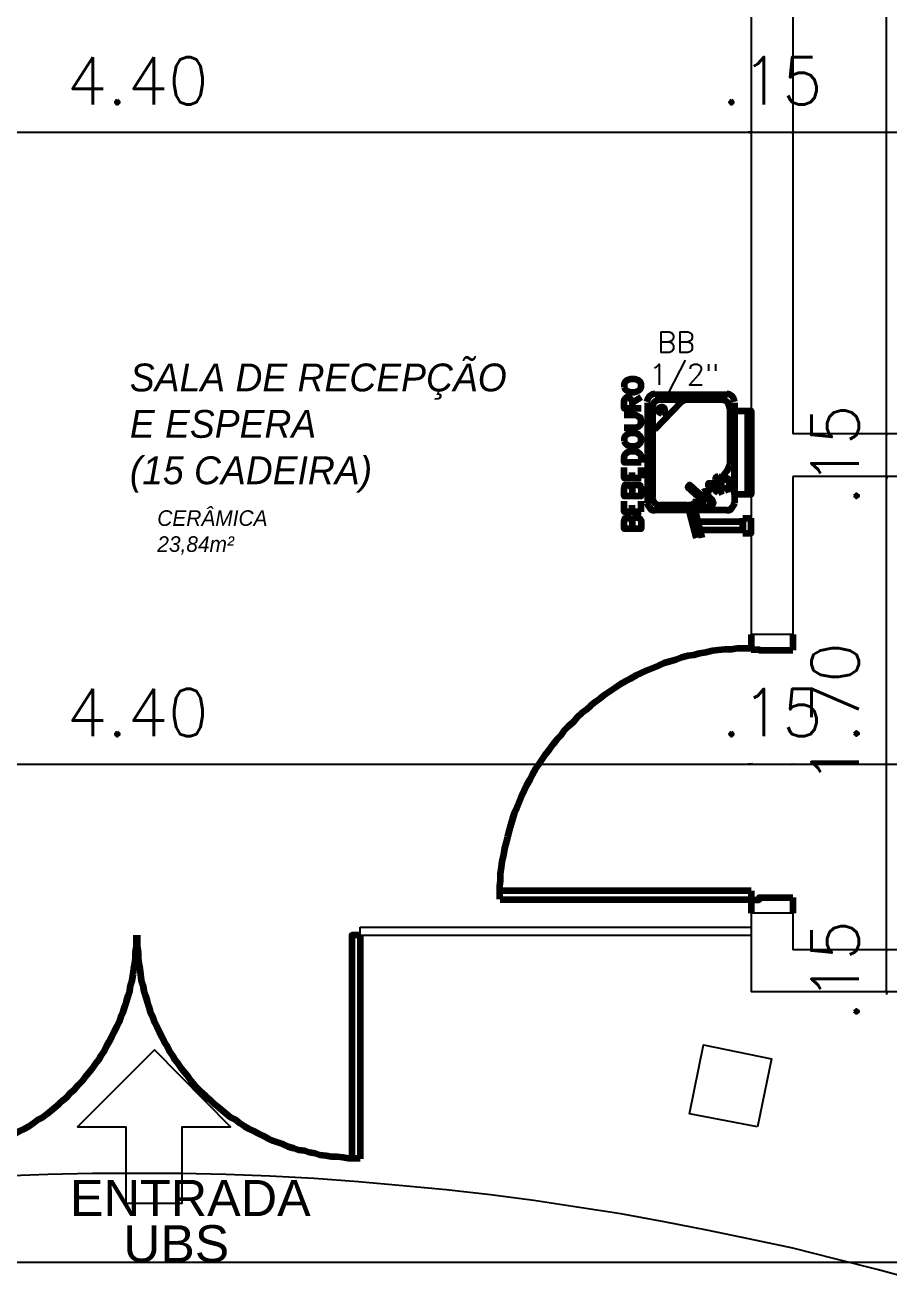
# Model space of a CAD drawing. Header units: millimetres. Extents: x 2273 to 2522, y 1034 to 1187.
# Drawn here: x 2487.972 to 2491.071, y 1102.088 to 1106.597 of the extents above; entities that cross this region are included whole.
import ezdxf

# ---------------------------------------------------------------- set-up
doc = ezdxf.new("R2010")
doc.units = ezdxf.units.MM
doc.layers.add('COTA', color=8, linetype='Continuous')
doc.layers.add('LAYER8', color=8, linetype='Continuous')
doc.layers.add('LAYOUT', color=7, linetype='Continuous', lineweight=100)
doc.layers.add('PAREDES', color=4, linetype='Continuous', lineweight=100)
doc.styles.add('Romans', font='romans.shx')
doc.styles.get("Standard").update_dxf_attribs({"font": 'arial.ttf'})
doc.dimstyles.new('COTA50', dxfattribs={"dimtxt": 0.17, "dimasz": 0.01, "dimexe": 0.05, "dimexo": 0.95, "dimgap": 0.1, "dimtad": 1, "dimzin": 4, "dimdsep": 46, "dimtxsty": 'Romans', "dimblk": 'ARCHTICK', "dimcen": -0.3, "dimdle": 0.05, "dimse1": 1, "dimse2": 1, "dimclrd": 2, "dimclre": 3, "dimclrt": 3, "dimadec": 0, "dimazin": 0, "dimtfac": 1, "dimtix": 1, "dimtmove": 2, "dimatfit": 1, "dimldrblk": 'USERTICK', "dimfxl": 0.05, "dimtolj": 1, "dimtzin": 4, "dimlwd": -1, "dimarcsym": 0})

# ---------------------------------------------------------------- blocks, each defined once
blk = doc.blocks.new('fv')
at = {"layer": 'PAREDES', "color": 0, "linetype": 'Continuous'}
for points in [[(77.8623, 149.7775), (77.8505, 149.7745), (77.8417, 149.7686), (77.8358, 149.7598), (77.8328, 149.748)], [(77.8799, 149.7569), (77.8681, 149.7539), (77.8593, 149.748), (77.8534, 149.7392), (77.8505, 149.7275)], [(77.8623, 149.7745), (78.1211, 149.7745)], [(77.8799, 149.7569), (78.1005, 149.7569)], [(77.977, 149.7569), (77.9652, 149.7539), (77.9564, 149.748)], [(78.1299, 149.7275), (78.127, 149.7392), (78.1211, 149.748), (78.1123, 149.7539), (78.1005, 149.7569)], [(78.1475, 149.748), (78.1446, 149.7598), (78.1387, 149.7686), (78.1299, 149.7745), (78.1181, 149.7775)], [(77.8358, 149.3863), (77.8358, 149.7451)], [(77.8534, 149.4069), (77.8534, 149.7275)], [(77.8623, 149.651), (77.9564, 149.748)], [(77.8858, 149.7069), (77.8946, 149.7098), (77.8975, 149.7186), (77.8946, 149.7275), (77.8858, 149.7304), (77.877, 149.7275), (77.874, 149.7186), (77.877, 149.7098), (77.8858, 149.7069)], [(78.1299, 149.7275), (78.1299, 149.5216)], [(78.1475, 149.7451), (78.1475, 149.3863)], [(78.1946, 149.4157), (78.1475, 149.4157), (78.1475, 149.7157), (78.1946, 149.7157), (78.2064, 149.7157), (78.2064, 149.4157), (78.1946, 149.4157), (78.1946, 149.7157)], [(77.8593, 149.6539), (77.8534, 149.6451), (77.8505, 149.6333)], [(78.0887, 149.4804), (78.0799, 149.4775), (78.077, 149.4686)], [(78.1064, 149.4716), (78.0887, 149.4804)], [(78.1152, 149.4951), (78.1005, 149.4745)], [(78.1152, 149.4951), (78.1211, 149.501), (78.124, 149.5069), (78.127, 149.5157), (78.1299, 149.5216)], [(78.0181, 149.4069), (77.9799, 149.4422), (77.9858, 149.451), (78.027, 149.4127)], [(78.0475, 149.4245), (78.0711, 149.4451)], [(78.077, 149.4451), (78.0534, 149.4451), (78.0534, 149.4569), (78.077, 149.4569)], [(78.077, 149.4686), (78.077, 149.4363)], [(78.077, 149.4363), (78.0799, 149.4275), (78.0887, 149.4245)], [(78.1123, 149.4304), (78.1211, 149.4333), (78.1299, 149.4363), (78.1328, 149.4451), (78.1358, 149.4539), (78.1328, 149.4627), (78.1299, 149.4686), (78.1211, 149.4745), (78.1123, 149.4745), (78.1034, 149.4745), (78.0975, 149.4686), (78.0917, 149.4627), (78.0917, 149.4539), (78.0917, 149.4451), (78.0975, 149.4363), (78.1034, 149.4333), (78.1123, 149.4304)], [(78.1123, 149.4363), (78.124, 149.4422), (78.1299, 149.4539), (78.124, 149.4657), (78.1123, 149.4686), (78.1005, 149.4657), (78.0975, 149.4539), (78.1005, 149.4422), (78.1123, 149.4363)], [(77.8505, 149.4069), (77.8534, 149.3951), (77.8593, 149.3863), (77.8681, 149.3804), (77.8799, 149.3775)], [(78.0093, 149.398), (78.0064, 149.3892), (78.0093, 149.3804)], [(78.0328, 149.4216), (78.0093, 149.398)], [(78.0475, 149.3627), (78.0564, 149.3657), (78.0623, 149.3686), (78.0681, 149.3775), (78.0711, 149.3863), (78.0681, 149.3951), (78.0623, 149.401), (78.0564, 149.4069), (78.0475, 149.4069), (78.0387, 149.4069), (78.0328, 149.401), (78.027, 149.3951), (78.024, 149.3863), (78.027, 149.3775), (78.0328, 149.3686), (78.0387, 149.3657), (78.0475, 149.3627)], [(78.0505, 149.4245), (78.0417, 149.4275), (78.0328, 149.4245)], [(78.0475, 149.3686), (78.0593, 149.3745), (78.0623, 149.3863), (78.0593, 149.3951), (78.0475, 149.401), (78.0358, 149.3951), (78.0328, 149.3863), (78.0358, 149.3745), (78.0475, 149.3686)], [(78.0564, 149.4039), (78.0505, 149.4216)], [(78.0887, 149.4216), (78.1064, 149.4304)], [(77.8328, 149.3863), (77.8358, 149.3775), (77.8417, 149.3686), (77.8505, 149.3598), (77.8623, 149.3598)], [(78.1211, 149.3598), (77.8623, 149.3598)], [(77.977, 149.3775), (77.8799, 149.3775)], [(77.974, 149.3775), (77.9917, 149.3804), (78.0064, 149.3863)], [(77.9858, 149.351), (78.0093, 149.2598)], [(78.0064, 149.351), (78.0299, 149.2598)], [(78.0093, 149.3833), (78.027, 149.3745)], [(78.1181, 149.3598), (78.1299, 149.3598), (78.1387, 149.3686), (78.1446, 149.3775), (78.1475, 149.3863)], [(77.9946, 149.3186), (78.177, 149.3186), (78.177, 149.2892)], [(78.177, 149.3304), (78.2064, 149.3304)], [(78.177, 149.2775), (78.2064, 149.2775), (78.2064, 149.3304)], [(78.177, 149.2775), (78.177, 149.3304)], [(78.0005, 149.2892), (78.177, 149.2892)]]:
    blk.add_lwpolyline(points, dxfattribs=at)
blk = doc.blocks.new('TEX')
at = {"layer": 'PAREDES', "color": 0, "linetype": 'Continuous'}
for points in [[(77.7505, 149.801), (77.7534, 149.7951), (77.7593, 149.7892), (77.7652, 149.7863), (77.774, 149.7833), (77.7887, 149.7833), (77.7975, 149.7863), (77.8034, 149.7892), (77.8093, 149.7951), (77.8123, 149.801), (77.8123, 149.8127), (77.8093, 149.8186), (77.8034, 149.8245), (77.7975, 149.8275), (77.7887, 149.8304), (77.774, 149.8304), (77.7652, 149.8275), (77.7593, 149.8245), (77.7534, 149.8186), (77.7505, 149.8127), (77.7505, 149.801)], [(77.8123, 149.7245), (77.7505, 149.7245), (77.7505, 149.751), (77.7534, 149.7598), (77.7534, 149.7598), (77.7593, 149.7657), (77.7681, 149.7657), (77.774, 149.7598), (77.774, 149.7598), (77.7799, 149.751), (77.7799, 149.7245)], [(77.7799, 149.7451), (77.8123, 149.7657)], [(77.7505, 149.6569), (77.7946, 149.6569), (77.8034, 149.6598), (77.8093, 149.6657), (77.8123, 149.6745), (77.8123, 149.6804), (77.8093, 149.6922), (77.8034, 149.6951), (77.7946, 149.701), (77.7505, 149.701)], [(77.7505, 149.6069), (77.7534, 149.601), (77.7593, 149.5951), (77.7652, 149.5922), (77.774, 149.5892), (77.7887, 149.5892), (77.7975, 149.5922), (77.8034, 149.5951), (77.8093, 149.601), (77.8123, 149.6069), (77.8123, 149.6186), (77.8093, 149.6245), (77.8034, 149.6304), (77.7975, 149.6333), (77.7887, 149.6363), (77.774, 149.6363), (77.7652, 149.6333), (77.7593, 149.6304), (77.7534, 149.6245), (77.7505, 149.6186), (77.7505, 149.6069)], [(77.8123, 149.5304), (77.7505, 149.5304), (77.7505, 149.548), (77.7534, 149.5598), (77.7593, 149.5657), (77.7652, 149.5686), (77.774, 149.5716), (77.7887, 149.5716), (77.7975, 149.5686), (77.8034, 149.5657), (77.8093, 149.5598), (77.8123, 149.548), (77.8123, 149.5304)], [(77.8123, 149.4745), (77.7505, 149.4745), (77.7505, 149.5127)], [(77.7799, 149.4745), (77.7799, 149.4951)], [(77.8123, 149.4745), (77.8123, 149.5127)], [(77.7799, 149.4363), (77.7828, 149.4451), (77.7828, 149.451), (77.7887, 149.451), (77.7975, 149.451), (77.8064, 149.451), (77.8093, 149.4451), (77.8123, 149.4363), (77.8123, 149.4098), (77.7505, 149.4098), (77.7505, 149.4363), (77.7534, 149.4451), (77.7534, 149.451), (77.7593, 149.451), (77.7681, 149.451), (77.774, 149.451), (77.774, 149.4451), (77.7799, 149.4363), (77.7799, 149.4098)], [(77.8123, 149.3539), (77.7505, 149.3539), (77.7505, 149.3922)], [(77.8123, 149.3539), (77.8123, 149.3922)], [(77.7799, 149.3539), (77.7799, 149.3775)], [(77.7799, 149.3186), (77.7828, 149.3275), (77.7828, 149.3304), (77.7887, 149.3333), (77.7975, 149.3333), (77.8064, 149.3304), (77.8093, 149.3275), (77.8123, 149.3186), (77.8123, 149.2922), (77.7505, 149.2922), (77.7505, 149.3186), (77.7534, 149.3275), (77.7534, 149.3304), (77.7593, 149.3333), (77.7681, 149.3333), (77.774, 149.3304), (77.774, 149.3275), (77.7799, 149.3186), (77.7799, 149.2922)]]:
    blk.add_lwpolyline(points, dxfattribs=at)
blk = doc.blocks.new('PROT')
at = {"layer": 'PAREDES', "color": 0, "linetype": 'Continuous'}
for points in [[(75.2005, 147.0333), (75.2211, 147.0333), (75.2417, 147.0333), (75.2623, 147.0363), (75.2828, 147.0392), (75.3034, 147.0392), (75.324, 147.0422), (75.3417, 147.0451), (75.3623, 147.051), (75.3828, 147.0539), (75.4005, 147.0598), (75.4211, 147.0627), (75.4387, 147.0686), (75.4564, 147.0745), (75.477, 147.0833), (75.4946, 147.0892), (75.5123, 147.0951), (75.5299, 147.1039), (75.5475, 147.1127), (75.5652, 147.1216), (75.5828, 147.1304), (75.6005, 147.1392), (75.6152, 147.148), (75.6328, 147.1598), (75.6475, 147.1716), (75.6652, 147.1804), (75.6799, 147.1922), (75.6946, 147.2039), (75.7093, 147.2157), (75.724, 147.2275), (75.7387, 147.2422), (75.7534, 147.2539), (75.7652, 147.2686), (75.7799, 147.2804), (75.7917, 147.2951), (75.8064, 147.3098), (75.8181, 147.3245), (75.8299, 147.3392), (75.8417, 147.3539), (75.8534, 147.3716), (75.8652, 147.3863), (75.874, 147.401), (75.8858, 147.4186), (75.8946, 147.4363), (75.9034, 147.451), (75.9123, 147.4686), (75.9211, 147.4863), (75.9299, 147.5039), (75.9387, 147.5216), (75.9446, 147.5392), (75.9534, 147.5569), (75.9593, 147.5775), (75.9652, 147.5951), (75.9711, 147.6157), (75.977, 147.6333), (75.9799, 147.6539), (75.9858, 147.6716), (75.9887, 147.6922), (75.9917, 147.7127), (75.9946, 147.7304), (75.9975, 147.751), (75.9975, 147.7716), (76.0005, 147.7922), (76.0005, 147.8127), (76.0005, 147.8333)], [(75.2034, 147.0304), (75.2034, 147.8333), (75.2328, 147.8333), (75.2328, 147.0304)], [(76.0034, 147.8333), (76.0034, 147.8127), (76.0034, 147.7922), (76.0064, 147.7716), (76.0064, 147.751), (76.0093, 147.7304), (76.0123, 147.7127), (76.0152, 147.6922), (76.0181, 147.6716), (76.024, 147.6539), (76.027, 147.6333), (76.0328, 147.6157), (76.0387, 147.5951), (76.0446, 147.5775), (76.0505, 147.5569), (76.0593, 147.5392), (76.0652, 147.5216), (76.074, 147.5039), (76.0828, 147.4863), (76.0917, 147.4686), (76.1005, 147.451), (76.1093, 147.4363), (76.1181, 147.4186), (76.1299, 147.401), (76.1387, 147.3863), (76.1505, 147.3716), (76.1623, 147.3539), (76.174, 147.3392), (76.1858, 147.3245), (76.1975, 147.3098), (76.2093, 147.2951), (76.224, 147.2804), (76.2358, 147.2686), (76.2505, 147.2539), (76.2652, 147.2422), (76.2799, 147.2275), (76.2946, 147.2157), (76.3093, 147.2039), (76.324, 147.1922), (76.3387, 147.1804), (76.3564, 147.1716), (76.3711, 147.1598), (76.3887, 147.148), (76.4034, 147.1392), (76.4211, 147.1304), (76.4387, 147.1216), (76.4564, 147.1127), (76.474, 147.1039), (76.4917, 147.0951), (76.5093, 147.0892), (76.527, 147.0833), (76.5446, 147.0745), (76.5652, 147.0686), (76.5828, 147.0627), (76.6034, 147.0598), (76.6211, 147.0539), (76.6417, 147.051), (76.6593, 147.0451), (76.6799, 147.0422), (76.7005, 147.0392), (76.7211, 147.0392), (76.7417, 147.0363), (76.7623, 147.0333), (76.7828, 147.0333), (76.8034, 147.0333)], [(76.8034, 147.8333), (76.774, 147.8333), (76.774, 147.0304)], [(76.8034, 147.8333), (76.8034, 147.0304)]]:
    blk.add_lwpolyline(points, dxfattribs=at)
blk = doc.blocks.new('JKY')
at = {"layer": 'LAYOUT', "linetype": 'ByBlock'}
for p, q in [((78.2064, 148.9127), (78.2064, 148.8598)), ((78.3564, 148.9127), (78.3564, 148.8569)), ((78.2064, 147.9598), (78.2064, 147.9127)), ((78.3564, 147.9686), (78.3564, 147.9127))]:
    blk.add_line(p, q, dxfattribs=at)
at = {"layer": 'PAREDES', "color": 0, "linetype": 'Continuous'}
for points in [[(78.2064, 148.8627), (78.1799, 148.8627), (78.1564, 148.8627), (78.1358, 148.8598), (78.1123, 148.8598), (78.0887, 148.8569), (78.0681, 148.8539), (78.0446, 148.848), (78.0211, 148.8451), (78.0005, 148.8392), (77.9799, 148.8363), (77.9564, 148.8304), (77.9358, 148.8216), (77.9152, 148.8157), (77.8946, 148.8098), (77.874, 148.801), (77.8534, 148.7922), (77.8328, 148.7833), (77.8123, 148.7745), (77.7946, 148.7657), (77.774, 148.7539), (77.7564, 148.7451), (77.7358, 148.7333), (77.7181, 148.7216), (77.7005, 148.7098), (77.6828, 148.698), (77.6652, 148.6833), (77.6475, 148.6716), (77.6299, 148.6569), (77.6152, 148.6422), (77.5975, 148.6304), (77.5828, 148.6157), (77.5681, 148.598), (77.5505, 148.5833), (77.5358, 148.5686), (77.524, 148.551), (77.5093, 148.5363), (77.4946, 148.5186), (77.4828, 148.501), (77.4681, 148.4833), (77.4564, 148.4657), (77.4446, 148.448), (77.4328, 148.4304), (77.4211, 148.4098), (77.4123, 148.3922), (77.4005, 148.3716), (77.3917, 148.3539), (77.3828, 148.3333), (77.374, 148.3127), (77.3652, 148.2922), (77.3564, 148.2716), (77.3505, 148.251), (77.3446, 148.2304), (77.3387, 148.2098), (77.3328, 148.1863), (77.327, 148.1657), (77.3211, 148.1451), (77.3181, 148.1216), (77.3123, 148.098), (77.3093, 148.0775), (77.3064, 148.0539), (77.3064, 148.0304), (77.3034, 148.0098), (77.3034, 147.9863), (77.3034, 147.9627)], [(78.2064, 148.8598), (78.2358, 148.8598), (78.2358, 148.8569), (78.3564, 148.8569)], [(78.2064, 147.9922), (77.3064, 147.9922)], [(78.2064, 147.9922), (78.2064, 147.9598), (78.2358, 147.9598), (78.2358, 147.9686), (78.3564, 147.9686)], [(78.2064, 147.9598), (77.3064, 147.9598)]]:
    blk.add_lwpolyline(points, dxfattribs=at)
blk = doc.blocks.new('_ArchTick')
at = {"color": 0, "linetype": 'ByBlock', "const_width": 0.15}
blk.add_lwpolyline([(-0.5, -0.5), (0.5, 0.5)], dxfattribs=at)
blk = doc.blocks.new('*D121')
at = {"color": 2, "transparency": 16777216}
blk.add_line((2486.124, 1106.2121), (2490.627, 1106.2121), dxfattribs=at)
at = {"layer": 'Defpoints', "color": 0, "transparency": 16777216}
for p in [(2490.577, 1106.2121), (2490.577, 1105.9742), (2486.174, 1105.7173)]:
    blk.add_point(p, dxfattribs=at)
at = {"color": 2, "transparency": 16777216, "xscale": 0.01, "yscale": 0.01, "zscale": 0.01, "rotation": 180}
blk.add_blockref('_ArchTick', (2486.174, 1106.2121), dxfattribs=at)
at = {"color": 2, "transparency": 16777216, "xscale": 0.01, "yscale": 0.01, "zscale": 0.01}
blk.add_blockref('_ArchTick', (2490.577, 1106.2121), dxfattribs=at)
at = {"color": 3, "transparency": 16777216, "insert": (2488.3755, 1106.3971), "char_height": 0.17, "attachment_point": 5, "style": 'Romans'}
blk.add_mtext('\\A1;4.40', dxfattribs=at)
blk = doc.blocks.new('USERTICK')
at = {"layer": 'COTA', "color": 0}
for p, q in [((-1, 0), (1, 0)), ((0, 1), (0, -1))]:
    blk.add_line(p, q, dxfattribs=at)
blk.add_circle((0, 0), 0.25, dxfattribs=at)
blk = doc.blocks.new('*D122')
at = {"color": 2, "transparency": 16777216}
for p, q in [((2490.577, 1106.2121), (2490.567, 1106.2121)), ((2490.577, 1106.2121), (2490.727, 1106.2121)), ((2490.727, 1106.2121), (2490.737, 1106.2121))]:
    blk.add_line(p, q, dxfattribs=at)
at = {"layer": 'Defpoints', "color": 0, "transparency": 16777216}
for p in [(2490.727, 1106.2121), (2490.577, 1105.9742), (2490.727, 1105.9426)]:
    blk.add_point(p, dxfattribs=at)
at = {"color": 2, "transparency": 16777216, "xscale": 0.01, "yscale": 0.01, "zscale": 0.01}
blk.add_blockref('_ArchTick', (2490.577, 1106.2121), dxfattribs=at)
at = {"color": 2, "transparency": 16777216, "xscale": 0.01, "yscale": 0.01, "zscale": 0.01, "rotation": 180}
blk.add_blockref('_ArchTick', (2490.727, 1106.2121), dxfattribs=at)
at = {"color": 3, "transparency": 16777216, "insert": (2490.652, 1106.3971), "char_height": 0.17, "attachment_point": 5, "style": 'Romans'}
blk.add_mtext('\\A1;.15', dxfattribs=at)
blk = doc.blocks.new('*D123')
at = {"color": 2, "transparency": 16777216}
blk.add_line((2490.677, 1106.2121), (2494.7799, 1106.2121), dxfattribs=at)
at = {"layer": 'Defpoints', "color": 0, "transparency": 16777216}
for p in [(2494.7299, 1106.2121), (2490.727, 1105.9426), (2494.7299, 1105.8834)]:
    blk.add_point(p, dxfattribs=at)
at = {"color": 2, "transparency": 16777216, "xscale": 0.01, "yscale": 0.01, "zscale": 0.01, "rotation": 180}
blk.add_blockref('_ArchTick', (2490.727, 1106.2121), dxfattribs=at)
at = {"color": 2, "transparency": 16777216, "xscale": 0.01, "yscale": 0.01, "zscale": 0.01}
blk.add_blockref('_ArchTick', (2494.7299, 1106.2121), dxfattribs=at)
at = {"color": 3, "transparency": 16777216, "insert": (2492.7285, 1106.3971), "char_height": 0.17, "attachment_point": 5, "style": 'Romans'}
blk.add_mtext('\\A1;4.00', dxfattribs=at)
blk = doc.blocks.new('*D132')
at = {"color": 2, "transparency": 16777216}
blk.add_line((2486.124, 1103.9434), (2490.627, 1103.9434), dxfattribs=at)
at = {"layer": 'Defpoints', "color": 0, "transparency": 16777216}
for p in [(2490.577, 1103.9434), (2486.174, 1103.4085), (2490.577, 1103.4085)]:
    blk.add_point(p, dxfattribs=at)
at = {"color": 2, "transparency": 16777216, "xscale": 0.01, "yscale": 0.01, "zscale": 0.01, "rotation": 180}
blk.add_blockref('_ArchTick', (2486.174, 1103.9434), dxfattribs=at)
at = {"color": 2, "transparency": 16777216, "xscale": 0.01, "yscale": 0.01, "zscale": 0.01}
blk.add_blockref('_ArchTick', (2490.577, 1103.9434), dxfattribs=at)
at = {"color": 3, "transparency": 16777216, "insert": (2488.3755, 1104.1284), "char_height": 0.17, "attachment_point": 5, "style": 'Romans'}
blk.add_mtext('\\A1;4.40', dxfattribs=at)
blk = doc.blocks.new('*D133')
at = {"color": 2, "transparency": 16777216}
for p, q in [((2490.577, 1103.9434), (2490.567, 1103.9434)), ((2490.577, 1103.9434), (2490.727, 1103.9434)), ((2490.727, 1103.9434), (2490.737, 1103.9434))]:
    blk.add_line(p, q, dxfattribs=at)
at = {"layer": 'Defpoints', "color": 0, "transparency": 16777216}
for p in [(2490.727, 1103.9434), (2490.577, 1103.4085), (2490.727, 1103.4085)]:
    blk.add_point(p, dxfattribs=at)
at = {"color": 2, "transparency": 16777216, "xscale": 0.01, "yscale": 0.01, "zscale": 0.01}
blk.add_blockref('_ArchTick', (2490.577, 1103.9434), dxfattribs=at)
at = {"color": 2, "transparency": 16777216, "xscale": 0.01, "yscale": 0.01, "zscale": 0.01, "rotation": 180}
blk.add_blockref('_ArchTick', (2490.727, 1103.9434), dxfattribs=at)
at = {"color": 3, "transparency": 16777216, "insert": (2490.652, 1104.1284), "char_height": 0.17, "attachment_point": 5, "style": 'Romans'}
blk.add_mtext('\\A1;.15', dxfattribs=at)
blk = doc.blocks.new('*D134')
at = {"color": 2, "transparency": 16777216}
blk.add_line((2490.677, 1103.9434), (2492.274, 1103.9434), dxfattribs=at)
at = {"layer": 'Defpoints', "color": 0, "transparency": 16777216}
for p in [(2492.224, 1103.9434), (2490.727, 1103.4085), (2492.224, 1103.2762)]:
    blk.add_point(p, dxfattribs=at)
at = {"color": 2, "transparency": 16777216, "xscale": 0.01, "yscale": 0.01, "zscale": 0.01, "rotation": 180}
blk.add_blockref('_ArchTick', (2490.727, 1103.9434), dxfattribs=at)
at = {"color": 2, "transparency": 16777216, "xscale": 0.01, "yscale": 0.01, "zscale": 0.01}
blk.add_blockref('_ArchTick', (2492.224, 1103.9434), dxfattribs=at)
at = {"color": 3, "transparency": 16777216, "insert": (2491.4755, 1104.1284), "char_height": 0.17, "attachment_point": 5, "style": 'Romans'}
blk.add_mtext('\\A1;1.50', dxfattribs=at)
blk = doc.blocks.new('*D170')
at = {"color": 2, "transparency": 16777216}
for p, q in [((2491.0634, 1103.2762), (2491.0634, 1103.2862)), ((2491.0634, 1103.1262), (2491.0634, 1103.2762)), ((2491.0634, 1103.1262), (2491.0634, 1103.1162))]:
    blk.add_line(p, q, dxfattribs=at)
at = {"layer": 'Defpoints', "color": 0, "transparency": 16777216}
for p in [(2481.7374, 1103.2762), (2491.0634, 1103.2762), (2481.8904, 1103.1262)]:
    blk.add_point(p, dxfattribs=at)
at = {"color": 2, "transparency": 16777216, "xscale": 0.01, "yscale": 0.01, "zscale": 0.01}
for p, rotation in [((2491.0634, 1103.2762), 270), ((2491.0634, 1103.1262), 90)]:
    blk.add_blockref('_ArchTick', p, dxfattribs=dict(at, rotation=rotation))
at = {"color": 3, "transparency": 16777216, "insert": (2490.8784, 1103.2012), "char_height": 0.17, "attachment_point": 5, "rotation": 90, "style": 'Romans'}
blk.add_mtext('\\A1;.15', dxfattribs=at)
blk = doc.blocks.new('*D171')
at = {"color": 2, "transparency": 16777216}
blk.add_line((2491.0634, 1103.2262), (2491.0634, 1105.0262), dxfattribs=at)
at = {"layer": 'Defpoints', "color": 0, "transparency": 16777216}
for p in [(2481.7374, 1104.9762), (2491.0634, 1104.9762), (2481.7374, 1103.2762)]:
    blk.add_point(p, dxfattribs=at)
at = {"color": 2, "transparency": 16777216, "xscale": 0.01, "yscale": 0.01, "zscale": 0.01}
for p, rotation in [((2491.0634, 1104.9762), 90), ((2491.0634, 1103.2762), 270)]:
    blk.add_blockref('_ArchTick', p, dxfattribs=dict(at, rotation=rotation))
at = {"color": 3, "transparency": 16777216, "insert": (2490.8784, 1104.1262), "char_height": 0.17, "attachment_point": 5, "rotation": 90, "style": 'Romans'}
blk.add_mtext('\\A1;1.70', dxfattribs=at)
blk = doc.blocks.new('*D172')
at = {"color": 2, "transparency": 16777216}
for p, q in [((2491.0634, 1105.1291), (2491.0634, 1105.1391)), ((2491.0634, 1104.9762), (2491.0634, 1105.1291)), ((2491.0634, 1104.9762), (2491.0634, 1104.9662))]:
    blk.add_line(p, q, dxfattribs=at)
at = {"layer": 'Defpoints', "color": 0, "transparency": 16777216}
for p in [(2484.2433, 1105.1291), (2491.0634, 1105.1291), (2481.7374, 1104.9762)]:
    blk.add_point(p, dxfattribs=at)
at = {"color": 2, "transparency": 16777216, "xscale": 0.01, "yscale": 0.01, "zscale": 0.01}
for p, rotation in [((2491.0634, 1105.1291), 270), ((2491.0634, 1104.9762), 90)]:
    blk.add_blockref('_ArchTick', p, dxfattribs=dict(at, rotation=rotation))
at = {"color": 3, "transparency": 16777216, "insert": (2490.8784, 1105.0526), "char_height": 0.17, "attachment_point": 5, "rotation": 90, "style": 'Romans'}
blk.add_mtext('\\A1;.15', dxfattribs=at)
blk = doc.blocks.new('*D173')
at = {"color": 2, "transparency": 16777216}
blk.add_line((2491.0634, 1105.0791), (2491.0634, 1108.6791), dxfattribs=at)
at = {"layer": 'Defpoints', "color": 0, "transparency": 16777216}
for p in [(2483.1904, 1108.6291), (2491.0634, 1108.6291), (2484.2433, 1105.1291)]:
    blk.add_point(p, dxfattribs=at)
at = {"color": 2, "transparency": 16777216, "xscale": 0.01, "yscale": 0.01, "zscale": 0.01}
for p, rotation in [((2491.0634, 1108.6291), 90), ((2491.0634, 1105.1291), 270)]:
    blk.add_blockref('_ArchTick', p, dxfattribs=dict(at, rotation=rotation))
at = {"color": 3, "transparency": 16777216, "insert": (2490.8784, 1106.8791), "char_height": 0.17, "attachment_point": 5, "rotation": 90, "style": 'Romans'}
blk.add_mtext('\\A1;3.50', dxfattribs=at)
blk = doc.blocks.new('*D191')
at = {"color": 2, "transparency": 16777216}
blk.add_line((2475.2182, 1102.1554), (2497.8799, 1102.1554), dxfattribs=at)
at = {"layer": 'Defpoints', "color": 0, "transparency": 16777216}
for p in [(2475.2682, 1104.3962), (2497.8299, 1104.3962), (2497.8299, 1102.1554)]:
    blk.add_point(p, dxfattribs=at)
at = {"color": 2, "transparency": 16777216, "xscale": 0.01, "yscale": 0.01, "zscale": 0.01, "rotation": 180}
blk.add_blockref('_ArchTick', (2475.2682, 1102.1554), dxfattribs=at)
at = {"color": 2, "transparency": 16777216, "xscale": 0.01, "yscale": 0.01, "zscale": 0.01}
blk.add_blockref('_ArchTick', (2497.8299, 1102.1554), dxfattribs=at)
at = {"color": 3, "transparency": 16777216, "insert": (2486.549, 1102.3404), "char_height": 0.17, "attachment_point": 5, "style": 'Romans'}
blk.add_mtext('\\A1;22.56', dxfattribs=at)

msp = doc.modelspace()

# ---------------------------------------------------------------- linework, layer by layer
at = {"layer": 'LAYER8', "linetype": 'Continuous'}
for points in [[(2490.727, 1108.7791), (2490.727, 1105.1291)], [(2490.577, 1108.6291), (2490.577, 1104.4085)], [(2494.7299, 1105.1291), (2490.727, 1105.1291)], [(2490.727, 1104.9762), (2490.727, 1104.4085)], [(2492.224, 1104.9762), (2490.727, 1104.9762)], [(2490.727, 1104.4085), (2490.577, 1104.4085)], [(2490.577, 1103.4085), (2490.577, 1103.1262)], [(2490.727, 1103.4085), (2490.577, 1103.4085)], [(2490.727, 1103.4085), (2490.727, 1103.2762)], [(2489.174, 1103.3585), (2490.577, 1103.3585)], [(2489.174, 1103.3291), (2489.174, 1103.3585)], [(2489.174, 1103.3291), (2490.577, 1103.3291)], [(2492.224, 1103.2762), (2490.727, 1103.2762)], [(2492.377, 1103.1262), (2490.577, 1103.1262)]]:
    msp.add_lwpolyline(points, dxfattribs=at)
at = {"layer": 'LAYER8', "color": 0, "linetype": 'Continuous'}
for points in [[(2488.4358, 1102.9173), (2488.1593, 1102.6409), (2488.3329, 1102.6409), (2488.3329, 1102.3673), (2488.5358, 1102.3673), (2488.5358, 1102.6409), (2488.7093, 1102.6409), (2488.4358, 1102.9173)], [(2491.1799, 1102.0879), (2491.0299, 1102.1291), (2490.877, 1102.1673), (2490.727, 1102.2056), (2490.574, 1102.2379), (2490.4182, 1102.2703), (2490.2652, 1102.2997), (2490.1093, 1102.3291), (2489.9535, 1102.3526), (2489.7976, 1102.3762), (2489.6417, 1102.3967), (2489.4829, 1102.4144), (2489.327, 1102.4291), (2489.1682, 1102.4438), (2489.0093, 1102.4556), (2488.8505, 1102.4644), (2488.6917, 1102.4703), (2488.5329, 1102.4732), (2488.3711, 1102.4732), (2488.2123, 1102.4732), (2488.0535, 1102.4703), (2487.8917, 1102.4644)]]:
    msp.add_lwpolyline(points, dxfattribs=at)
at = {"layer": 'LAYER8', "color": 160, "linetype": 'Continuous'}
msp.add_lwpolyline([(2490.6005, 1102.6409), (2490.3564, 1102.6879), (2490.4064, 1102.935), (2490.6505, 1102.885), (2490.6005, 1102.6409)], dxfattribs=at)

# ---------------------------------------------------------------- block references
at = {"layer": 'LAYER8', "linetype": 'ByBlock'}
for name in ['TEX', 'fv', 'JKY', 'PROT']:
    msp.add_blockref(name, (2412.3706, 955.4958), dxfattribs=at)

# ---------------------------------------------------------------- texts
at = {"color": 3, "style": 'Romans'}
for s, p in [('BB', (2490.2407, 1105.421)), ('1/2"', (2490.2115, 1105.3052))]:
    msp.add_text(s, height=0.075, dxfattribs=at).set_placement(p)
at = {"layer": 'LAYER8', "color": 0, "linetype": 'Continuous'}
for s, insert, char_height, width, attachment_point in [('{\\fHarlow Solid Italic|b0|i0|c0|p82;SALA DE RECEPÇÃO\\PE ESPERA\\P(15 CADEIRA)}', (2488.3476, 1105.3819), 0.1, 1.591519, 1), ('{\\fHarlow Solid Italic|b0|i0|c0|p82;CERÂMICA\\P23,84m²}', (2488.4461, 1104.855), 0.056045, 1.591519, 1), ('{\\fHelvetica|b0|i0|c1|p15;ENTRADA}', (2488.1329, 1102.3855), 0.129412, 0.979412, 4), ('{\\fHelvetica|b0|i0|c1|p15;UBS}', (2488.324, 1102.2208), 0.132353, 0.420588, 4)]:
    msp.add_mtext(s, dxfattribs=dict(at, insert=insert, char_height=char_height, width=width, attachment_point=attachment_point))

# ---------------------------------------------------------------- dimensions: what is measured, and where the dimension line sits
for base, p1, p2, picture, middle in [((2491.0634, 1108.6291), (2484.2433, 1105.1291), (2483.1904, 1108.6291), '*D173', (2490.8784, 1106.8791)), ((2491.0634, 1105.1291), (2481.7374, 1104.9762), (2484.2433, 1105.1291), '*D172', (2490.8784, 1105.0526)), ((2491.0634, 1104.9762), (2481.7374, 1103.2762), (2481.7374, 1104.9762), '*D171', (2490.8784, 1104.1262)), ((2491.0634, 1103.2762), (2481.8904, 1103.1262), (2481.7374, 1103.2762), '*D170', (2490.8784, 1103.2012))]:
    dim = msp.add_linear_dim(base=base, p1=p1, p2=p2, angle=270, dimstyle='COTA50')
    dim.commit()
    dim.dimension.update_dxf_attribs({"geometry": picture, "text_midpoint": middle})
for base, p1, p2, picture, middle in [((2490.577, 1106.2121), (2486.174, 1105.7173), (2490.577, 1105.9742), '*D121', (2488.3755, 1106.3971)), ((2490.727, 1106.2121), (2490.577, 1105.9742), (2490.727, 1105.9426), '*D122', (2490.652, 1106.3971)), ((2494.7299, 1106.2121), (2490.727, 1105.9426), (2494.7299, 1105.8834), '*D123', (2492.7285, 1106.3971)), ((2497.8299, 1102.1554), (2475.2682, 1104.3962), (2497.8299, 1104.3962), '*D191', (2486.549, 1102.3404)), ((2490.577, 1103.9434), (2486.174, 1103.4085), (2490.577, 1103.4085), '*D132', (2488.3755, 1104.1284)), ((2490.727, 1103.9434), (2490.577, 1103.4085), (2490.727, 1103.4085), '*D133', (2490.652, 1104.1284)), ((2492.224, 1103.9434), (2490.727, 1103.4085), (2492.224, 1103.2762), '*D134', (2491.4755, 1104.1284))]:
    dim = msp.add_linear_dim(base=base, p1=p1, p2=p2, dimstyle='COTA50')
    dim.commit()
    dim.dimension.update_dxf_attribs({"geometry": picture, "text_midpoint": middle})

doc.saveas('drawing.dxf')
